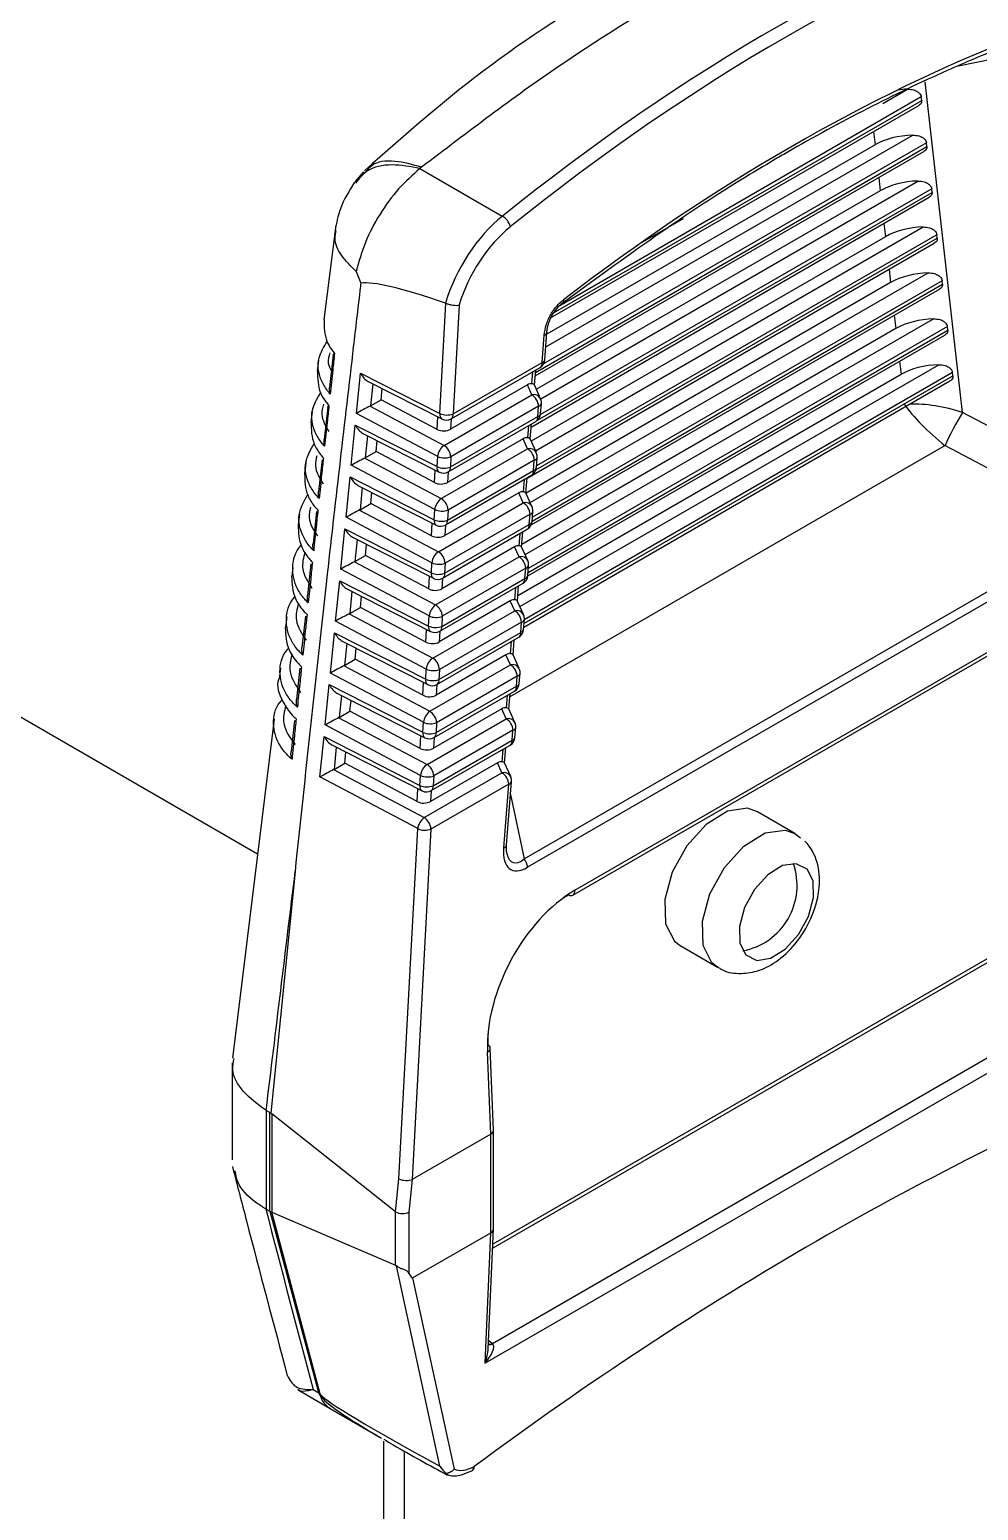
# Model space of a CAD drawing. Extents: x 12.3 to 108.7, y 1.1 to 80.4.
# Drawn here: x 21.089 to 22.071, y 64.764 to 66.296 of the extents above; entities that cross this region are included whole.
import ezdxf

# ---------------------------------------------------------------- set-up
doc = ezdxf.new("R2010")
doc.units = 0
doc.header["$MEASUREMENT"] = 0
doc.layers.add('OBJECT', color=7, linetype='CONTINUOUS')

msp = doc.modelspace()

# ---------------------------------------------------------------- linework, layer by layer
at = {"layer": 'OBJECT'}
for p, q in [((22.0506, 66.2585), (22.1265, 66.2738)), ((22.0549, 65.8997), (22.0161, 66.2419)), ((22.0121, 66.2262), (21.638, 66.0102)), ((21.9724, 66.2195), (21.9979, 66.2342)), ((22.0126, 66.2226), (22.0121, 66.2262)), ((21.6286, 65.9975), (22.0095, 66.2174)), ((21.6316, 66.0027), (22.0126, 66.2226)), ((22.0175, 66.1787), (21.6213, 65.9499)), ((21.6237, 65.9676), (22.0033, 66.1867)), ((21.9627, 66.1904), (21.9643, 66.1766)), ((22.0179, 66.1751), (22.0175, 66.1787)), ((21.6126, 65.9377), (22.0149, 66.1699)), ((21.6129, 65.9412), (22.0179, 66.1751)), ((21.9643, 66.1766), (21.6247, 65.9806)), ((21.4348, 66.1486), (21.426, 66.1383)), ((21.4951, 66.1535), (21.4934, 66.1521)), ((21.4934, 66.1521), (21.5786, 66.1029)), ((21.6183, 65.9138), (22.0087, 66.1392)), ((21.9681, 66.1429), (21.9696, 66.1291)), ((21.6084, 65.8846), (22.0203, 66.1224)), ((21.9696, 66.1291), (21.6138, 65.9237)), ((21.615, 65.8918), (22.0233, 66.1275)), ((22.0229, 66.1312), (21.6181, 65.8975)), ((22.0233, 66.1275), (22.0229, 66.1312)), ((21.4062, 66.0935), (21.3938, 65.9955)), ((21.6129, 65.8601), (22.014, 66.0917)), ((21.7193, 66.0734), (21.7662, 66.1005)), ((21.9735, 66.0954), (21.975, 66.0816)), ((21.6042, 65.8316), (22.0256, 66.0749)), ((21.975, 66.0816), (21.6084, 65.8699)), ((21.6133, 65.8402), (22.0287, 66.08)), ((22.0283, 66.0836), (21.6139, 65.8444)), ((22.0287, 66.08), (22.0283, 66.0836)), ((21.4274, 66.0457), (21.4322, 66.0336)), ((21.6075, 65.8064), (22.0194, 66.0442)), ((21.9788, 66.0478), (21.9804, 66.0341)), ((21.9804, 66.0341), (21.6031, 65.8162)), ((21.6085, 65.7834), (22.031, 66.0273)), ((21.6094, 65.7873), (22.0341, 66.0325)), ((22.0337, 66.0361), (21.6097, 65.7914)), ((22.0341, 66.0325), (22.0337, 66.0361)), ((21.514, 65.8986), (21.5201, 66.0128)), ((21.5201, 66.0128), (21.5199, 66.0129)), ((21.5338, 66.0109), (21.5277, 65.8982)), ((21.6021, 65.7526), (22.0248, 65.9966)), ((21.9842, 66.0003), (21.9858, 65.9865)), ((21.9858, 65.9865), (21.5988, 65.7631)), ((21.6049, 65.7307), (22.0364, 65.9798)), ((21.6052, 65.7343), (22.0395, 65.985)), ((22.0391, 65.9886), (21.6055, 65.7383)), ((21.6197, 65.9513), (21.6219, 65.9798)), ((21.6226, 65.9542), (21.6248, 65.9827)), ((22.0395, 65.985), (22.0391, 65.9886)), ((21.3885, 65.9537), (21.3871, 65.9425)), ((21.4036, 65.9595), (21.3999, 65.9257)), ((21.5277, 65.8982), (21.6197, 65.9513)), ((21.5967, 65.6989), (22.0302, 65.9491)), ((21.9896, 65.9528), (21.9912, 65.939)), ((21.4276, 65.8988), (21.4318, 65.9405)), ((21.4318, 65.9405), (21.514, 65.8986)), ((21.5257, 65.8932), (21.6176, 65.9463)), ((21.9912, 65.939), (21.5946, 65.7101)), ((21.601, 65.6812), (22.0449, 65.9375)), ((22.0444, 65.9411), (21.6013, 65.6853)), ((21.6093, 65.9294), (21.6103, 65.9421)), ((21.6118, 65.928), (21.6131, 65.9437)), ((22.0449, 65.9375), (22.0444, 65.9411)), ((21.4398, 65.9318), (21.5161, 65.893)), ((21.4445, 65.9294), (21.4422, 65.9066)), ((21.4532, 65.9129), (21.4544, 65.9244)), ((21.6045, 65.9283), (21.525, 65.8824)), ((21.6007, 65.6777), (22.0418, 65.9323)), ((21.6091, 65.918), (21.6045, 65.9283)), ((21.6182, 65.914), (21.6118, 65.9282)), ((21.3979, 65.9053), (21.3942, 65.8719)), ((21.4417, 65.9063), (21.5184, 65.8656)), ((21.4422, 65.9066), (21.4532, 65.9129)), ((21.5113, 65.8822), (21.4532, 65.9129)), ((21.5184, 65.8656), (21.6091, 65.918)), ((21.6161, 65.9063), (21.5254, 65.8539)), ((21.6153, 65.8955), (21.6161, 65.9063)), ((21.6182, 65.8984), (21.619, 65.9091)), ((21.3819, 65.9007), (21.3805, 65.8895)), ((21.5117, 65.8542), (21.4276, 65.8988)), ((21.5113, 65.8822), (21.512, 65.8951)), ((21.5227, 65.8383), (21.6132, 65.8905)), ((21.5248, 65.8433), (21.6153, 65.8955)), ((21.5256, 65.8932), (21.525, 65.8824)), ((21.6074, 65.8722), (21.6087, 65.8879)), ((22.2124, 65.8171), (22.0549, 65.8997)), ((21.4222, 65.8451), (21.4264, 65.8867)), ((21.4264, 65.8867), (21.5111, 65.8437)), ((21.4344, 65.8781), (21.5132, 65.838)), ((21.4391, 65.8757), (21.4368, 65.8528)), ((21.6001, 65.8724), (21.522, 65.8273)), ((21.6047, 65.8622), (21.6001, 65.8724)), ((21.6049, 65.8735), (21.6059, 65.8862)), ((21.6138, 65.8582), (21.6073, 65.8724)), ((21.4368, 65.8528), (21.4479, 65.8592)), ((21.4479, 65.8592), (21.449, 65.8707)), ((21.5083, 65.8272), (21.4479, 65.8592)), ((21.5154, 65.8106), (21.6047, 65.8622)), ((22.0367, 65.8654), (21.5863, 65.6054)), ((22.0367, 65.8654), (22.1966, 65.7814)), ((21.3753, 65.8476), (21.3739, 65.8364)), ((21.3921, 65.8512), (21.3885, 65.8181)), ((21.5087, 65.7992), (21.4222, 65.8451)), ((21.4363, 65.8526), (21.5154, 65.8106)), ((21.5111, 65.8437), (21.5117, 65.8542)), ((21.6117, 65.8504), (21.5224, 65.7988)), ((21.5254, 65.8539), (21.5248, 65.8433)), ((21.6109, 65.8397), (21.6117, 65.8504)), ((21.6138, 65.8425), (21.6146, 65.8533)), ((21.4169, 65.7913), (21.421, 65.833)), ((21.421, 65.833), (21.5081, 65.7887)), ((21.5083, 65.8272), (21.509, 65.8401)), ((21.5198, 65.7833), (21.6088, 65.8347)), ((21.5218, 65.7883), (21.6109, 65.8397)), ((21.5226, 65.8382), (21.522, 65.8273)), ((21.6004, 65.8177), (21.6014, 65.8304)), ((21.603, 65.8163), (21.6043, 65.832)), ((21.429, 65.8243), (21.5102, 65.783)), ((21.4337, 65.822), (21.4314, 65.7991)), ((21.4425, 65.8055), (21.4436, 65.8169)), ((21.5957, 65.8165), (21.5191, 65.7723)), ((21.6003, 65.8063), (21.5957, 65.8165)), ((21.6093, 65.8023), (21.6029, 65.8165)), ((21.3863, 65.7972), (21.3827, 65.7642)), ((21.4309, 65.7988), (21.5125, 65.7556)), ((21.4314, 65.7991), (21.4425, 65.8055)), ((21.5054, 65.7721), (21.4425, 65.8055)), ((21.5081, 65.7887), (21.5087, 65.7992)), ((21.5125, 65.7556), (21.6003, 65.8063)), ((21.5224, 65.7988), (21.5218, 65.7883)), ((21.6094, 65.7867), (21.6102, 65.7974)), ((21.3687, 65.7945), (21.3673, 65.7833)), ((21.5058, 65.7442), (21.4169, 65.7913)), ((21.5054, 65.7721), (21.5061, 65.7852)), ((21.5189, 65.7333), (21.6064, 65.7839)), ((21.5197, 65.7832), (21.5191, 65.7723)), ((21.6073, 65.7945), (21.5195, 65.7438)), ((21.6013, 65.4378), (22.1966, 65.7814)), ((21.6064, 65.7839), (21.6073, 65.7945)), ((21.4115, 65.7376), (21.4156, 65.7793)), ((21.4156, 65.7793), (21.5052, 65.7337)), ((21.4237, 65.7706), (21.5073, 65.7281)), ((21.4283, 65.7682), (21.426, 65.7454)), ((21.5168, 65.7283), (21.6044, 65.7788)), ((21.596, 65.7618), (21.597, 65.7746)), ((21.5986, 65.7604), (21.5998, 65.7762)), ((22.2002, 65.7728), (21.6048, 65.4291)), ((21.426, 65.7454), (21.4371, 65.7517)), ((21.4371, 65.7517), (21.4382, 65.7632)), ((21.5024, 65.7171), (21.4371, 65.7517)), ((21.5095, 65.7006), (21.5959, 65.7504)), ((21.5913, 65.7606), (21.5161, 65.7173)), ((21.5959, 65.7504), (21.5913, 65.7606)), ((21.6049, 65.7464), (21.5985, 65.7606)), ((21.3619, 65.7393), (21.3608, 65.7303)), ((21.3805, 65.7431), (21.377, 65.7104)), ((21.5028, 65.6892), (21.4115, 65.7376)), ((21.4255, 65.7451), (21.5095, 65.7006)), ((21.5052, 65.7337), (21.5058, 65.7442)), ((21.6029, 65.7386), (21.5165, 65.6888)), ((21.5195, 65.7438), (21.5189, 65.7333)), ((21.602, 65.728), (21.6029, 65.7386)), ((21.6049, 65.7309), (21.6058, 65.7415)), ((21.4061, 65.6839), (21.4103, 65.7255)), ((21.4103, 65.7255), (21.5023, 65.6787)), ((21.5024, 65.7171), (21.5031, 65.7302)), ((21.5139, 65.6733), (21.6, 65.723)), ((21.516, 65.6784), (21.602, 65.728)), ((21.5167, 65.7282), (21.5161, 65.7173)), ((21.5942, 65.7046), (21.5954, 65.7204)), ((21.4183, 65.7169), (21.5044, 65.6731)), ((21.4229, 65.7145), (21.4207, 65.6916)), ((21.4317, 65.698), (21.4329, 65.7095)), ((21.5868, 65.7048), (21.5132, 65.6623)), ((21.5915, 65.6946), (21.5868, 65.7048)), ((21.5916, 65.7059), (21.5926, 65.7188)), ((21.6005, 65.6905), (21.5941, 65.7047)), ((21.3556, 65.6883), (21.3543, 65.6772)), ((21.3748, 65.6891), (21.3713, 65.6566)), ((21.4201, 65.6914), (21.5066, 65.6455)), ((21.4207, 65.6916), (21.4317, 65.698)), ((21.4995, 65.6621), (21.4317, 65.698)), ((21.5023, 65.6787), (21.5028, 65.6892)), ((21.5066, 65.6455), (21.5915, 65.6946)), ((21.5165, 65.6888), (21.516, 65.6784)), ((21.6517, 65.4003), (22.1537, 65.6901)), ((21.6537, 65.4053), (22.1558, 65.6951)), ((21.3254, 65.4427), (20.9263, 65.6731)), ((21.4999, 65.6341), (21.4061, 65.6839)), ((21.4995, 65.6621), (21.5002, 65.6752)), ((21.5138, 65.6733), (21.5132, 65.6623)), ((21.5985, 65.6828), (21.5136, 65.6338)), ((21.5976, 65.6722), (21.5985, 65.6828)), ((21.6005, 65.6751), (21.6014, 65.6856)), ((21.4007, 65.6301), (21.4049, 65.6718)), ((21.4049, 65.6718), (21.4993, 65.6238)), ((21.4129, 65.6631), (21.5014, 65.6181)), ((21.4176, 65.6608), (21.4153, 65.6379)), ((21.511, 65.6184), (21.5956, 65.6672)), ((21.513, 65.6234), (21.5976, 65.6722)), ((21.5872, 65.6501), (21.5882, 65.663)), ((21.5898, 65.6487), (21.591, 65.6646)), ((21.4153, 65.6379), (21.4263, 65.6443)), ((21.4263, 65.6443), (21.4275, 65.6557)), ((21.4965, 65.6071), (21.4263, 65.6443)), ((21.5824, 65.6489), (21.5103, 65.6072)), ((21.587, 65.6387), (21.5824, 65.6489)), ((21.5961, 65.6347), (21.5897, 65.6489)), ((21.3491, 65.6352), (21.3477, 65.6241)), ((21.3691, 65.635), (21.3656, 65.6028)), ((21.4969, 65.5791), (21.4007, 65.6301)), ((21.4148, 65.6376), (21.5036, 65.5905)), ((21.4993, 65.6238), (21.4999, 65.6341)), ((21.5036, 65.5905), (21.587, 65.6387)), ((21.5136, 65.6338), (21.513, 65.6234)), ((21.5961, 65.6193), (21.5969, 65.6298)), ((21.3953, 65.5764), (21.3995, 65.6181)), ((21.3995, 65.6181), (21.4964, 65.5688)), ((21.4965, 65.6071), (21.4972, 65.6202)), ((21.5101, 65.5684), (21.5932, 65.6164)), ((21.5108, 65.6183), (21.5103, 65.6072)), ((21.594, 65.6269), (21.5106, 65.5787)), ((21.5932, 65.6164), (21.594, 65.6269)), ((21.4075, 65.6094), (21.4985, 65.5631)), ((21.4122, 65.607), (21.4099, 65.5842)), ((21.4209, 65.5905), (21.4221, 65.602)), ((21.508, 65.5634), (21.5911, 65.6114)), ((21.5828, 65.5942), (21.5838, 65.6071)), ((21.5853, 65.5928), (21.5866, 65.6088)), ((21.3426, 65.5822), (21.2994, 65.2315)), ((21.3634, 65.5811), (21.36, 65.5489)), ((21.4094, 65.5839), (21.5007, 65.5355)), ((21.4099, 65.5842), (21.4209, 65.5905)), ((21.4936, 65.552), (21.4209, 65.5905)), ((21.5007, 65.5355), (21.5826, 65.5828)), ((21.578, 65.593), (21.5073, 65.5522)), ((21.5826, 65.5828), (21.578, 65.593)), ((21.5917, 65.5788), (21.5853, 65.593)), ((21.494, 65.5241), (21.3953, 65.5764)), ((21.4964, 65.5688), (21.4969, 65.5791)), ((21.5896, 65.571), (21.5077, 65.5237)), ((21.5106, 65.5787), (21.5101, 65.5684)), ((21.5888, 65.5606), (21.5896, 65.571)), ((21.5917, 65.5634), (21.5925, 65.5739)), ((21.3899, 65.5227), (21.3941, 65.5643)), ((21.3941, 65.5643), (21.4934, 65.5138)), ((21.4021, 65.5557), (21.4955, 65.5082)), ((21.4068, 65.5533), (21.4045, 65.5304)), ((21.4936, 65.552), (21.4943, 65.5653)), ((21.5051, 65.5084), (21.5867, 65.5556)), ((21.5071, 65.5134), (21.5888, 65.5606)), ((21.5079, 65.5633), (21.5073, 65.5522)), ((21.5784, 65.5383), (21.5794, 65.5513)), ((21.5809, 65.5369), (21.5822, 65.5529)), ((21.4045, 65.5304), (21.4156, 65.5368)), ((21.4156, 65.5368), (21.4167, 65.5483)), ((21.4906, 65.497), (21.4156, 65.5368)), ((21.5736, 65.5372), (21.5044, 65.4972)), ((21.5782, 65.5269), (21.5736, 65.5372)), ((21.5873, 65.5229), (21.5808, 65.5371)), ((21.491, 65.4691), (21.3899, 65.5227)), ((21.404, 65.5302), (21.4977, 65.4805)), ((21.4934, 65.5138), (21.494, 65.5241)), ((21.4977, 65.4805), (21.5782, 65.5269)), ((21.5077, 65.5237), (21.5071, 65.5134)), ((21.4906, 65.497), (21.4913, 65.5103)), ((21.505, 65.5084), (21.5044, 65.4972)), ((21.5852, 65.5152), (21.5047, 65.4687)), ((21.58, 65.4492), (21.5852, 65.5152)), ((21.5829, 65.4521), (21.5881, 65.518)), ((21.587, 65.5043), (21.6013, 65.4378)), ((21.8814, 65.4642), (21.8425, 65.4866)), ((21.4716, 65.1067), (21.491, 65.4691)), ((21.5047, 65.4687), (21.4853, 65.1061)), ((21.8814, 65.4642), (21.8873, 65.4596)), ((21.3641, 65.4248), (21.339, 65.1748)), ((22.141, 65.3653), (21.5687, 65.035)), ((22.1353, 65.3662), (21.5689, 65.0392)), ((21.7625, 65.3481), (21.8014, 65.3256)), ((22.2533, 65.3158), (21.5607, 64.916)), ((21.5683, 64.9364), (22.2328, 65.32)), ((21.5666, 65.153), (21.5632, 65.238)), ((21.5696, 65.1571), (21.5661, 65.242)), ((21.2991, 65.2267), (21.2991, 65.1263)), ((21.3379, 65.1753), (21.3342, 65.1774)), ((21.3342, 65.1774), (21.3342, 65.0754)), ((21.3379, 65.0733), (21.3379, 65.1753)), ((21.468, 65.0726), (21.3401, 65.1738)), ((21.3401, 65.1738), (21.3401, 65.0721)), ((21.5666, 65.153), (21.4853, 65.1061)), ((21.5666, 65.153), (21.5666, 65.153)), ((21.5666, 65.0509), (21.5666, 65.153)), ((21.5696, 65.0551), (21.5696, 65.157)), ((21.4682, 65.0724), (21.4716, 65.1067)), ((21.4853, 65.1061), (21.4819, 65.0721)), ((21.3342, 65.0754), (21.3379, 65.0733)), ((21.3384, 65.0729), (21.3396, 65.0724)), ((21.3888, 64.8852), (21.3384, 65.0729)), ((21.3396, 65.0724), (21.3899, 64.8845)), ((21.3401, 65.0721), (21.468, 65.0173)), ((21.468, 65.0173), (21.468, 65.0726)), ((21.4819, 65.0721), (21.4819, 65.0088)), ((21.4857, 65.0042), (21.5666, 65.0509)), ((21.5607, 64.916), (21.5666, 65.0509)), ((21.5641, 64.9309), (21.5696, 65.055)), ((21.5666, 65.0509), (21.5666, 65.0509)), ((21.5141, 64.8093), (21.4691, 65.0166)), ((21.4857, 65.0042), (21.5286, 64.8064)), ((21.5645, 64.9395), (21.5683, 64.9364)), ((21.3672, 64.8883), (21.4003, 64.8692)), ((21.3828, 64.8886), (21.3888, 64.8852)), ((21.4003, 64.8692), (21.4537, 64.8384)), ((21.4557, 64.8353), (21.4557, 64.245)), ((21.4769, 64.8253), (21.4769, 64.2328)), ((21.5204, 64.8018), (21.5217, 64.8006))]:
    msp.add_line(p, q, dxfattribs=at)
at = {"layer": 'OBJECT', "flags": 128}
for points in [[(21.6418, 66.0164), (21.642, 66.0154), (21.642, 66.0145), (21.6418, 66.0136), (21.6416, 66.0129), (21.6412, 66.0124), (21.6406, 66.012), (21.64, 66.0117), (21.6393, 66.0116)], [(21.8425, 65.4866), (21.8323, 65.4901), (21.8116, 65.4871), (21.7896, 65.4735), (21.7695, 65.4513), (21.7544, 65.424), (21.7467, 65.3957), (21.7474, 65.3706), (21.7566, 65.3527), (21.7625, 65.3481)], [(21.8012, 65.3258), (21.7955, 65.3302), (21.7863, 65.3482), (21.7856, 65.3732), (21.7933, 65.4015), (21.8084, 65.4289), (21.8285, 65.451), (21.8505, 65.4646), (21.8712, 65.4676), (21.8814, 65.4642)], [(21.8307, 65.3384), (21.8418, 65.3328), (21.8561, 65.3349), (21.8712, 65.3442), (21.885, 65.3595), (21.8954, 65.3783), (21.9007, 65.3978), (21.9002, 65.415), (21.8939, 65.4273), (21.8828, 65.4328), (21.8686, 65.4308), (21.8534, 65.4214), (21.8396, 65.4062), (21.8293, 65.3874), (21.8239, 65.3679), (21.8245, 65.3507), (21.8307, 65.3384)]]:
    msp.add_lwpolyline(points, dxfattribs=at)
at = {"layer": 'OBJECT'}
for centre, radius, start, end in [((21.569, 66.087), 0.0186, 15.6239, 59.0174), ((21.6211, 65.9836), 0.00391, 283.0482, 345.9611), ((21.6225, 65.9828), 0.00233, 356.2863, 32.3134), ((21.6126, 65.955), 0.01, 299.9973, 355.4803), ((21.6148, 65.9504), 0.00502, 304.9375, 10.366), ((21.6188, 65.9551), 0.00391, 283.0502, 345.9544), ((21.611, 65.91), 0.00822, 29.0495, 103.1308), ((21.6007, 65.905), 0.0155, 4.5076, 56.9495), ((21.6152, 65.9101), 0.00391, 283.0492, 345.9601), ((21.6091, 65.9099), 0.01, 0, 24.3071), ((21.6091, 65.9099), 0.01, 355.4803, 0), ((21.5191, 65.8973), 0.00527, 165.5711, 235.3082), ((21.5214, 65.9156), 0.0185, 246.6296, 290.1946), ((21.5207, 65.9019), 0.01, 243.0373, 299.9973), ((21.5228, 65.8973), 0.00502, 304.9375, 10.366), ((21.6082, 65.8992), 0.01, 299.9973, 355.4803), ((21.6102, 65.8947), 0.00517, 305.9953, 9.3082), ((21.6144, 65.8993), 0.00391, 283.0564, 345.953), ((22.2724, 65.7622), 0.2573, 147.6908, 156.3543), ((21.528, 65.8523), 0.0165, 125.8544, 173.2355), ((21.5099, 65.8526), 0.0155, 4.5076, 56.9495), ((21.6066, 65.8542), 0.00822, 29.0481, 103.1297), ((21.5963, 65.8492), 0.0155, 4.5065, 56.9496), ((21.6046, 65.854), 0.01, 0, 24.3071), ((21.5164, 65.8424), 0.00546, 166.9486, 233.9305), ((21.5184, 65.8606), 0.0185, 246.6295, 290.1948), ((21.519, 65.8712), 0.0185, 246.6294, 290.1948), ((21.5199, 65.8424), 0.00502, 304.9375, 10.366), ((21.6038, 65.8433), 0.01, 299.9973, 355.4803), ((21.61, 65.8435), 0.00391, 283.0592, 345.9501), ((21.6108, 65.8542), 0.00391, 283.059, 345.9509), ((21.6046, 65.854), 0.01, 355.4803, 0), ((21.5177, 65.8469), 0.01, 243.0373, 299.9973), ((21.6058, 65.8388), 0.00517, 305.9924, 9.3091), ((21.525, 65.7973), 0.0165, 125.8549, 173.235), ((21.516, 65.8162), 0.0185, 246.626, 290.1962), ((21.507, 65.7976), 0.0155, 4.5065, 56.9496), ((21.6022, 65.7983), 0.00822, 29.0495, 103.1308), ((21.5918, 65.7933), 0.0155, 4.5075, 56.9496), ((21.6064, 65.7983), 0.00391, 283.0487, 345.9606), ((21.6002, 65.7982), 0.01, 0, 24.3071), ((21.6002, 65.7982), 0.01, 355.4803, 0), ((21.5135, 65.7874), 0.00546, 166.9418, 233.9375), ((21.5155, 65.8056), 0.0185, 246.6261, 290.1962), ((21.5148, 65.7919), 0.01, 243.0373, 299.9973), ((21.5169, 65.7874), 0.00502, 304.9331, 10.3684), ((21.5994, 65.7875), 0.01, 299.9973, 355.4803), ((21.6014, 65.783), 0.00517, 305.9952, 9.308), ((21.6056, 65.7877), 0.00391, 283.0504, 345.9546), ((21.5221, 65.7423), 0.0165, 125.8546, 173.2352), ((21.504, 65.7426), 0.0155, 4.5075, 56.9496), ((21.5977, 65.7424), 0.00822, 29.0495, 103.1283), ((21.5874, 65.7374), 0.0155, 4.5064, 56.9496), ((21.5131, 65.7611), 0.0185, 246.6295, 290.1948), ((21.602, 65.7425), 0.00391, 283.0595, 345.9501), ((21.5958, 65.7423), 0.01, 0, 24.3071), ((21.5958, 65.7423), 0.01, 355.4803, 0), ((21.5105, 65.7325), 0.00546, 166.9429, 233.9364), ((21.5125, 65.7507), 0.0185, 246.6294, 290.1948), ((21.5118, 65.737), 0.01, 243.0373, 299.9973), ((21.514, 65.7324), 0.00502, 304.9345, 10.3686), ((21.595, 65.7317), 0.01, 299.9973, 355.4803), ((21.5969, 65.7272), 0.00517, 305.9952, 9.308), ((21.6012, 65.7318), 0.00391, 283.0489, 345.9608), ((21.5192, 65.6872), 0.0165, 125.8549, 173.2349), ((21.5101, 65.7061), 0.0185, 246.6263, 290.1961), ((21.5011, 65.6876), 0.0155, 4.5064, 56.9496), ((21.5933, 65.6865), 0.00822, 29.0496, 103.1307), ((21.583, 65.6816), 0.0155, 4.5076, 56.9494), ((21.5914, 65.6864), 0.01, 0, 24.3071), ((21.5076, 65.6775), 0.00546, 166.9438, 233.936), ((21.5096, 65.6957), 0.0185, 246.6297, 290.1947), ((21.5089, 65.682), 0.01, 243.0373, 299.9973), ((21.511, 65.6774), 0.00502, 304.9371, 10.366), ((21.5906, 65.6759), 0.01, 299.9973, 355.4803), ((21.5967, 65.676), 0.00391, 283.0597, 345.9501), ((21.5976, 65.6866), 0.00391, 283.0489, 345.9608), ((21.5914, 65.6864), 0.01, 355.4803, 0), ((21.5925, 65.6714), 0.00517, 306.0119, 9.2913), ((21.5162, 65.6322), 0.0165, 125.8543, 173.2356), ((21.4981, 65.6326), 0.0155, 4.5076, 56.9494), ((21.5072, 65.6511), 0.0185, 246.6297, 290.1947), ((21.5889, 65.6307), 0.00822, 29.0495, 103.1283), ((21.5786, 65.6257), 0.0155, 4.5063, 56.9497), ((21.5932, 65.6307), 0.00391, 283.059, 345.9505), ((21.587, 65.6305), 0.01, 0, 24.3071), ((21.587, 65.6305), 0.01, 355.4803, 0), ((21.5046, 65.6225), 0.00546, 166.9494, 233.9305), ((21.5066, 65.6407), 0.0185, 246.6297, 290.1947), ((21.506, 65.627), 0.01, 243.0373, 299.9973), ((21.5081, 65.6225), 0.00502, 304.9548, 10.3483), ((21.5881, 65.6156), 0.00517, 305.9935, 9.3078), ((21.5862, 65.62), 0.01, 299.9973, 355.4803), ((21.5923, 65.6202), 0.00391, 283.0595, 345.9499), ((21.5133, 65.5772), 0.0165, 125.8551, 173.2348), ((21.4952, 65.5775), 0.0155, 4.5063, 56.9497), ((21.5845, 65.5748), 0.00822, 29.0495, 103.1308), ((21.5742, 65.5698), 0.0155, 4.5076, 56.9495), ((21.5017, 65.5675), 0.00546, 166.9426, 233.9372), ((21.5037, 65.5857), 0.0185, 246.6263, 290.1961), ((21.5042, 65.5961), 0.0185, 246.6262, 290.1962), ((21.5051, 65.5675), 0.00502, 304.9342, 10.367), ((21.5887, 65.5748), 0.00391, 283.0507, 345.9539), ((21.5826, 65.5747), 0.01, 0, 24.3071), ((21.5826, 65.5747), 0.01, 355.4803, 0), ((21.503, 65.572), 0.01, 243.0373, 299.9973), ((21.5817, 65.5642), 0.01, 299.9973, 355.4803), ((21.5837, 65.5597), 0.00517, 305.9964, 9.3071), ((21.5879, 65.5644), 0.00391, 283.0507, 345.9539), ((21.5103, 65.5222), 0.0165, 125.8544, 173.2355), ((21.4922, 65.5225), 0.0155, 4.5076, 56.9495), ((21.5013, 65.5411), 0.0185, 246.6297, 290.1947), ((21.5801, 65.5189), 0.00822, 29.0496, 103.1281), ((21.5698, 65.5139), 0.0155, 4.5065, 56.9496), ((21.5781, 65.5188), 0.01, 0, 24.3071), ((21.4987, 65.5126), 0.00546, 166.9432, 233.9367), ((21.5007, 65.5308), 0.0185, 246.6297, 290.1947), ((21.5001, 65.5171), 0.01, 243.0373, 299.9973), ((21.5022, 65.5125), 0.00502, 304.9361, 10.3674), ((21.5843, 65.519), 0.00391, 283.0592, 345.9507), ((21.5781, 65.5188), 0.01, 355.4803, 0), ((21.5074, 65.4671), 0.0165, 125.855, 173.235), ((21.4893, 65.4675), 0.0155, 4.5065, 56.9496), ((21.4984, 65.486), 0.0185, 246.6263, 290.196), ((21.5791, 65.453), 0.00391, 283.0589, 345.9508), ((21.5893, 65.4278), 0.0156, 4.6783, 39.552), ((21.8147, 65.4103), 0.0689, 280.7393, 19.2661), ((21.6496, 65.4045), 0.00463, 239.4895, 296.0559), ((21.6487, 65.4044), 0.00507, 305.2973, 10.0061), ((21.5619, 65.2415), 0.00424, 6.7368, 63.6528), ((21.5615, 65.2423), 0.00467, 291.7344, 356.5031), ((21.5651, 64.9424), 0.00673, 262.762, 298.1459), ((21.5656, 64.9415), 0.00619, 258.0666, 299.7388), ((21.4006, 64.9057), 0.0237, 240.0066, 243.1549), ((21.3809, 64.901), 0.0203, 296.4032, 299.0341), ((21.4128, 64.8895), 0.0238, 196.4996, 238.3701), ((21.5445, 64.8089), 0.00492, 299.9583, 1.1402), ((21.5424, 64.8135), 0.01, 297.3869, 306.4639), ((21.5458, 64.8082), 0.00372, 312.6167, 12.1943)]:
    msp.add_arc(centre, radius, start, end, dxfattribs=at)
for centre, major_axis, ratio, start_param, end_param in [((21.9485, 64.4145), (1.0308, 2.0018), 0.606843, 0.574391, 0.937899), ((21.9555, 64.4109), (1.0257, 1.9932), 0.60697, 0.574247, 0.937755), ((21.958, 64.3554), (0.9928, 1.9312), 0.606953, 0.600984, 0.910013), ((22.0013, 66.1992), (0.0603, -0.0001), 0.581691, 1.628662, 1.801841), ((22.0067, 66.1517), (0.0603, -0.0001), 0.581691, 1.628662, 2.353592), ((22.0121, 66.1042), (0.0603, -0.0001), 0.581691, 1.628662, 2.353592), ((21.598, 66.0131), (0.0554, 0.1065), 0.604579, 0.940429, 1.87705), ((21.6051, 66.0094), (0.0504, 0.0979), 0.60697, 0.937755, 1.859289), ((22.0175, 66.0567), (0.0603, -0.0001), 0.581691, 1.628662, 2.353592), ((22.0229, 66.0092), (0.0603, -0.0001), 0.581691, 1.628662, 2.353592), ((23.1278, 65.1299), (1.7027, -0.8999), 0.049905, 2.831643, 3.072756), ((22.0283, 65.9616), (0.0603, -0.0001), 0.581691, 1.628662, 2.353592), ((22.0336, 65.9141), (0.0603, -0.0001), 0.581691, 1.628662, 2.353592), ((21.4384, 65.9437), (-0.0067, 0.0123), 0.526975, 1.548133, 2.485269), ((21.6046, 65.9197), (0.00628, 0.00905), 0.580609, 0.271048, 0.888781), ((21.6017, 65.9263), (0.0101, 0.0018), 0.278097, 6.211834, 6.960412), ((21.4343, 65.9021), (0.0106, 0.0057), 0.026892, 0.783381, 2.231718), ((21.4351, 65.9107), (0.01, 0), 0.582929, 5.424008, 5.494108), ((22.0371, 65.8836), (0.0478, -0.0415), 0.225659, 3.849173, 4.89637), ((22.0371, 65.8836), (0.0617, -0.0151), 0.320651, 1.357691, 2.282996), ((21.433, 65.89), (-0.0067, 0.0123), 0.526975, 1.548133, 2.485269), ((21.518, 65.8865), (0.01, 0), 0.586595, 3.981097, 5.493179), ((21.6002, 65.8639), (0.00628, 0.00905), 0.580609, 0.271048, 0.888781), ((21.5973, 65.8704), (0.0101, 0.0018), 0.278097, 6.211834, 6.960412), ((21.4289, 65.8483), (0.0106, 0.0057), 0.026892, 0.783381, 2.231718), ((21.4297, 65.857), (0.01, 0), 0.582929, 5.424008, 5.494108), ((21.4277, 65.8363), (-0.0067, 0.0123), 0.526975, 1.548133, 2.485269), ((21.515, 65.8315), (0.01, 0), 0.586595, 3.981097, 5.493179), ((21.5958, 65.808), (0.00628, 0.00905), 0.580609, 0.271048, 0.888781), ((21.5928, 65.8145), (0.0101, 0.0018), 0.278097, 6.211834, 6.960412), ((21.4235, 65.7946), (0.0106, 0.0057), 0.026892, 0.783381, 2.231718), ((21.4244, 65.8033), (0.01, 0), 0.582929, 5.424008, 5.494108), ((21.4223, 65.7825), (-0.0067, 0.0123), 0.526975, 1.548133, 2.485269), ((21.5121, 65.7765), (0.01, 0), 0.586595, 3.981097, 5.493179), ((21.5914, 65.7521), (0.00628, 0.00905), 0.580609, 0.271048, 0.888781), ((21.5884, 65.7587), (0.0101, 0.0018), 0.278097, 6.211834, 6.960412), ((21.4181, 65.7409), (0.0106, 0.0057), 0.026892, 0.783381, 2.231718), ((21.419, 65.7495), (0.01, 0), 0.582929, 5.424008, 5.494108), ((21.4169, 65.7288), (-0.0067, 0.0123), 0.526975, 1.548133, 2.485269), ((21.5091, 65.7215), (0.01, 0), 0.586595, 3.981097, 5.493179), ((21.587, 65.6962), (0.00628, 0.00905), 0.580609, 0.271048, 0.888781), ((21.584, 65.7028), (0.0101, 0.0018), 0.278097, 6.211834, 6.960412), ((21.4127, 65.6871), (0.0106, 0.0057), 0.026892, 0.783381, 2.231718), ((21.4136, 65.6958), (0.01, 0), 0.582929, 5.424008, 5.494108), ((21.4115, 65.6751), (-0.0067, 0.0123), 0.526975, 1.548133, 2.485269), ((21.5062, 65.6664), (0.01, 0), 0.586595, 3.981097, 5.493179), ((21.5825, 65.6404), (0.00628, 0.00905), 0.580609, 0.271048, 0.888781), ((21.5796, 65.6469), (0.0101, 0.0018), 0.278097, 6.211834, 6.960412), ((21.4073, 65.6334), (0.0106, 0.0057), 0.026892, 0.783381, 2.231718), ((21.4082, 65.6421), (0.01, 0), 0.582929, 5.424008, 5.494108), ((21.4061, 65.6213), (-0.0067, 0.0123), 0.526975, 1.548133, 2.485269), ((21.5032, 65.6114), (0.01, 0), 0.586595, 3.981097, 5.493179), ((21.402, 65.5797), (0.0106, 0.0057), 0.026892, 0.783381, 2.231718), ((21.4028, 65.5883), (0.01, 0), 0.582929, 5.424008, 5.494108), ((21.5781, 65.5845), (0.00628, 0.00905), 0.580609, 0.271048, 0.888781), ((21.5752, 65.591), (0.0101, 0.0018), 0.278097, 6.211834, 6.960412), ((21.4008, 65.5676), (-0.0067, 0.0123), 0.526975, 1.548133, 2.485269), ((21.5003, 65.5564), (0.01, 0), 0.586595, 3.981097, 5.493179), ((21.5737, 65.5286), (0.00628, 0.00905), 0.580609, 0.271048, 0.888781), ((21.5708, 65.5352), (0.0101, 0.0018), 0.278097, 6.211834, 6.960412), ((21.3966, 65.5259), (0.0106, 0.0057), 0.026892, 0.783381, 2.231718), ((21.3974, 65.5346), (0.01, 0), 0.582929, 5.424008, 5.494108), ((21.4973, 65.5014), (0.01, 0), 0.586595, 3.981097, 5.493179), ((21.6134, 65.475), (0.0259, 0.0483), 0.443439, 2.35159, 3.763116), ((21.6064, 65.4787), (0.017, 0.0446), 0.376367, 2.614846, 3.717601), ((22.4485, 60.8502), (1.5893, 16.547), 0.094708, 1.299793, 1.315305), ((21.6591, 65.2924), (0.0623, 0.1198), 0.60894, 0.762301, 2.325501), ((21.652, 65.2961), (0.0574, 0.1112), 0.603746, 0.760686, 0.85253), ((21.652, 65.2961), (0.0574, 0.1112), 0.603746, 2.176418, 2.323886), ((21.7738, 62.3589), (1.8185, 2.8489), 0.545295, 0.66147, 0.957802), ((21.4191, 66.0244), (0.0807, 0.8484), 0.104683, 3.090442, 3.093782), ((21.4227, 66.0223), (0.0807, 0.8484), 0.104683, 3.093782, 3.106873), ((21.4227, 66.0229), (0.0762, 0.8519), 0.108827, 3.05725, 3.070339), ((21.5596, 65.1569), (0.01, 0.0002), 0.560564, 5.486424, 6.294549), ((21.4783, 65.1099), (0.00997, -0.00077), 0.488179, 4.02209, 5.534172), ((21.4947, 65.2743), (0.0096, 0.1683), 0.040833, 3.162002, 3.168357), ((21.4191, 64.7587), (-0.1011, 0.3198), 0.201902, 6.065962, 6.070166), ((22.8652, 63.9777), (-1.7697, 5.6286), 0.198355, 1.312586, 1.346277), ((21.4227, 64.7566), (-0.1011, 0.3198), 0.201902, 6.059451, 6.065962), ((21.4227, 64.7563), (-0.0972, 0.3173), 0.221629, 6.097745, 6.104262), ((21.4749, 65.1433), (0.0063, 0.071), 0.108827, 3.070339, 3.096519), ((21.4749, 65.0762), (0.01, -0.0005), 0.541019, 4.006376, 5.524812), ((21.5596, 65.0553), (0.01, -0.00022), 0.594123, 5.510905, 6.296303), ((21.4749, 64.991), (-0.0081, 0.0264), 0.221629, 5.957144, 6.097745), ((21.4512, 65.135), (-0.0344, 0.1308), 0.060229, 2.857382, 3.158052), ((21.5536, 64.9205), (0.0149, 0.0157), 0.380974, 4.786299, 6.269957), ((21.5536, 64.9205), (0.0071, 0.0202), 0.382697, 4.622616, 5.381907), ((21.5678, 64.9287), (-0.00387, 0.00929), 0.470171, 5.417645, 5.471725), ((21.8324, 64.689), (0.4436, -0.1981), 0.067913, 3.196653, 3.249317), ((21.8131, 64.6702), (0.4232, -0.2148), 0.03328, 3.171458, 3.224122), ((21.8324, 64.689), (0.4436, -0.1981), 0.067913, 3.249317, 3.719167), ((21.8131, 64.6702), (0.4232, -0.2148), 0.03328, 3.224122, 3.944787), ((21.5533, 64.8497), (0.0269, 0.0422), 0.545295, 3.235382, 3.897213)]:
    msp.add_ellipse(centre, major_axis=major_axis, ratio=ratio, start_param=start_param, end_param=end_param, dxfattribs=at)
for points, knots in [([(21.7132, 66.3551), (21.6634, 66.3244), (21.5646, 66.2634), (21.4787, 66.1875), (21.436, 66.1498)], [0, 0, 0, 0, 0.502982, 1, 1, 1, 1]), ([(21.7809, 66.3484), (21.733, 66.3195), (21.6371, 66.2616), (21.5424, 66.1895), (21.4951, 66.1535)], [0, 0, 0, 0, 0.5, 1, 1, 1, 1]), ([(22.1095, 66.283), (22.1048, 66.2812), (22.0813, 66.2719), (22.0027, 66.2386), (21.9238, 66.1983), (21.8451, 66.1524), (21.7666, 66.1047), (21.6936, 66.0513), (21.6393, 66.0116)], [0, 0, 0, 0, 0.029967, 0.149857, 0.5, 0.529967, 0.649857, 1, 1, 1, 1]), ([(21.9979, 66.2342), (22.0001, 66.2341), (22.0038, 66.234), (22.0082, 66.2319), (22.0107, 66.2297), (22.0119, 66.2277), (22.0121, 66.2266), (22.0121, 66.2262)], [0, 0, 0, 0, 0.345938, 0.577479, 0.767323, 0.928012, 1, 1, 1, 1]), ([(22.0126, 66.2226), (22.0125, 66.2219), (22.0125, 66.2205), (22.0114, 66.2187), (22.0101, 66.2178), (22.0095, 66.2174)], [0, 0, 0, 0, 0.3382645, 0.6765066, 1, 1, 1, 1]), ([(22.0033, 66.1867), (22.0055, 66.1866), (22.0092, 66.1864), (22.0135, 66.1844), (22.0161, 66.1822), (22.0173, 66.1802), (22.0175, 66.179), (22.0175, 66.1787)], [0, 0, 0, 0, 0.3459376, 0.5774795, 0.7673236, 0.9280117, 1, 1, 1, 1]), ([(22.0179, 66.1751), (22.0179, 66.1744), (22.0179, 66.173), (22.0168, 66.1712), (22.0155, 66.1703), (22.0149, 66.1699)], [0, 0, 0, 0, 0.3382644, 0.6765059, 1, 1, 1, 1]), ([(21.4934, 66.1521), (21.4835, 66.154), (21.463, 66.1578), (21.4387, 66.1522), (21.4304, 66.1417), (21.4267, 66.1371)], [0, 0, 0, 0, 0.344258, 0.712566, 1, 1, 1, 1]), ([(21.4934, 66.1521), (21.4858, 66.1455), (21.4708, 66.1321), (21.4514, 66.1053), (21.4358, 66.0758), (21.4302, 66.0557), (21.4274, 66.0457)], [0, 0, 0, 0, 0.249999, 0.5, 0.749997, 1, 1, 1, 1]), ([(21.4951, 66.1535), (21.4857, 66.1561), (21.4661, 66.1616), (21.4455, 66.1588), (21.4392, 66.151), (21.4373, 66.1486)], [0, 0, 0, 0, 0.396583, 0.822206, 1, 1, 1, 1]), ([(21.4258, 66.138), (21.4202, 66.129), (21.4103, 66.1134), (21.407, 66.0958), (21.4055, 66.0883)], [0, 0, 0, 0, 0.5702927, 1, 1, 1, 1]), ([(22.0087, 66.1392), (22.0109, 66.1391), (22.0146, 66.1389), (22.0189, 66.1369), (22.0215, 66.1346), (22.0227, 66.1326), (22.0229, 66.1315), (22.0229, 66.1312)], [0, 0, 0, 0, 0.3459376, 0.5774795, 0.7673236, 0.9280117, 1, 1, 1, 1]), ([(22.0233, 66.1275), (22.0233, 66.1268), (22.0233, 66.1255), (22.0222, 66.1237), (22.0209, 66.1228), (22.0203, 66.1224)], [0, 0, 0, 0, 0.3382644, 0.6765059, 1, 1, 1, 1]), ([(21.4274, 66.0457), (21.4219, 66.0512), (21.4108, 66.0621), (21.4043, 66.077), (21.4061, 66.0853), (21.4066, 66.0881)], [0, 0, 0, 0, 0.401126, 0.802252, 1, 1, 1, 1]), ([(22.014, 66.0917), (22.0163, 66.0916), (22.0199, 66.0914), (22.0243, 66.0894), (22.0269, 66.0871), (22.028, 66.0851), (22.0282, 66.084), (22.0283, 66.0836)], [0, 0, 0, 0, 0.3459389, 0.5774892, 0.7673227, 0.9280114, 1, 1, 1, 1]), ([(22.0287, 66.08), (22.0287, 66.0793), (22.0287, 66.0779), (22.0275, 66.0761), (22.0263, 66.0753), (22.0256, 66.0749)], [0, 0, 0, 0, 0.3382644, 0.6765059, 1, 1, 1, 1]), ([(22.0194, 66.0442), (22.0216, 66.0441), (22.0253, 66.0439), (22.0297, 66.0419), (22.0323, 66.0396), (22.0334, 66.0376), (22.0336, 66.0365), (22.0337, 66.0361)], [0, 0, 0, 0, 0.3459389, 0.5774892, 0.7673227, 0.9280114, 1, 1, 1, 1]), ([(21.4322, 66.0336), (21.4316, 66.0287), (21.4287, 66.0043), (21.4167, 65.9016), (21.3938, 65.704), (21.3747, 65.5251), (21.3641, 65.4248)], [0, 0, 0, 0, 0.024148, 0.120739, 0.507104, 1, 1, 1, 1]), ([(22.0341, 66.0325), (22.0341, 66.0318), (22.0341, 66.0304), (22.0329, 66.0286), (22.0316, 66.0278), (22.031, 66.0274)], [0, 0, 0, 0, 0.3382644, 0.6765059, 1, 1, 1, 1]), ([(21.5201, 66.0128), (21.5211, 66.0124), (21.5229, 66.0117), (21.5262, 66.0109), (21.5295, 66.0105), (21.532, 66.0106), (21.5333, 66.0108), (21.5337, 66.0109), (21.5338, 66.0109)], [0, 0, 0, 0, 0.21928, 0.438506, 0.65924, 0.882985, 0.985825, 1, 1, 1, 1]), ([(21.6219, 65.9798), (21.6225, 65.9834), (21.6235, 65.9905), (21.6284, 66.0013), (21.6347, 66.0103), (21.6396, 66.0144), (21.6418, 66.0164)], [0, 0, 0, 0, 0.2618797, 0.5244062, 0.7764192, 1, 1, 1, 1]), ([(21.6393, 66.0116), (21.6372, 66.0096), (21.6334, 66.006), (21.6289, 65.9987), (21.6257, 65.9912), (21.6249, 65.9865), (21.6245, 65.984)], [0, 0, 0, 0, 0.295335, 0.524714, 0.754461, 1, 1, 1, 1]), ([(21.3941, 65.9955), (21.3942, 65.988), (21.3943, 65.9775), (21.4008, 65.9661), (21.4039, 65.962), (21.4049, 65.9608)], [0, 0, 0, 0, 0.625509, 0.883274, 1, 1, 1, 1]), ([(22.0248, 65.9966), (22.027, 65.9965), (22.0307, 65.9964), (22.0351, 65.9943), (22.0376, 65.9921), (22.0388, 65.9901), (22.039, 65.989), (22.0391, 65.9886)], [0, 0, 0, 0, 0.345939, 0.5774882, 0.7673226, 0.9280114, 1, 1, 1, 1]), ([(22.0395, 65.985), (22.0395, 65.9843), (22.0394, 65.9829), (22.0383, 65.9811), (22.037, 65.9803), (22.0364, 65.9798)], [0, 0, 0, 0, 0.3382644, 0.6765059, 1, 1, 1, 1]), ([(21.4005, 65.9188), (21.3994, 65.9201), (21.3956, 65.9248), (21.3888, 65.937), (21.386, 65.9548), (21.3939, 65.9675), (21.3973, 65.973)], [0, 0, 0, 0, 0.073859, 0.278228, 0.686624, 1, 1, 1, 1]), ([(21.4001, 65.9614), (21.399, 65.9579), (21.3971, 65.9515), (21.4003, 65.9453), (21.4017, 65.9426)], [0, 0, 0, 0, 0.556328, 1, 1, 1, 1]), ([(21.4049, 65.9608), (21.4043, 65.955), (21.4028, 65.941), (21.4013, 65.9271), (21.4005, 65.9188)], [0, 0, 0, 0, 0.4123186, 1, 1, 1, 1]), ([(21.4036, 65.9595), (21.4037, 65.9598), (21.4039, 65.9602), (21.4047, 65.9607), (21.4049, 65.9608), (21.4049, 65.9608)], [0, 0, 0, 0, 0.773383, 0.980381, 1, 1, 1, 1]), ([(22.0302, 65.9491), (22.0324, 65.949), (22.0361, 65.9488), (22.0405, 65.9468), (22.043, 65.9446), (22.0442, 65.9426), (22.0444, 65.9414), (22.0444, 65.9411)], [0, 0, 0, 0, 0.345933, 0.577479, 0.767311, 0.927997, 1, 1, 1, 1]), ([(21.3874, 65.9425), (21.3875, 65.9349), (21.3876, 65.924), (21.3946, 65.9123), (21.3981, 65.908), (21.3992, 65.9067)], [0, 0, 0, 0, 0.611071, 0.885051, 1, 1, 1, 1]), ([(22.0449, 65.9375), (22.0448, 65.9368), (22.0448, 65.9354), (22.0437, 65.9336), (22.0424, 65.9327), (22.0418, 65.9323)], [0, 0, 0, 0, 0.338255, 0.676488, 1, 1, 1, 1]), ([(21.3947, 65.8648), (21.3936, 65.866), (21.3896, 65.8707), (21.3825, 65.8829), (21.3792, 65.901), (21.387, 65.9143), (21.3906, 65.9202)], [0, 0, 0, 0, 0.073397, 0.272928, 0.67159, 1, 1, 1, 1]), ([(21.4005, 65.9188), (21.4004, 65.9189), (21.4003, 65.9194), (21.3998, 65.9216), (21.3999, 65.9239), (21.3999, 65.9257)], [0, 0, 0, 0, 0.018374, 0.209664, 1, 1, 1, 1]), ([(21.3934, 65.9082), (21.3925, 65.9046), (21.3902, 65.8951), (21.3957, 65.8859), (21.3991, 65.8801)], [0, 0, 0, 0, 0.370334, 1, 1, 1, 1]), ([(21.3992, 65.9067), (21.3986, 65.9009), (21.3971, 65.887), (21.3956, 65.873), (21.3947, 65.8648)], [0, 0, 0, 0, 0.412358, 1, 1, 1, 1]), ([(21.3978, 65.9053), (21.3979, 65.9056), (21.398, 65.906), (21.3989, 65.9065), (21.3991, 65.9067), (21.3992, 65.9067)], [0, 0, 0, 0, 0.717143, 0.981647, 1, 1, 1, 1]), ([(21.3807, 65.8895), (21.3808, 65.8819), (21.3811, 65.8706), (21.3885, 65.8585), (21.3924, 65.8539), (21.3934, 65.8526)], [0, 0, 0, 0, 0.59803, 0.886693, 1, 1, 1, 1]), ([(21.389, 65.8107), (21.3879, 65.812), (21.3837, 65.8167), (21.3762, 65.8288), (21.3724, 65.8474), (21.3802, 65.8612), (21.3839, 65.8677)], [0, 0, 0, 0, 0.072617, 0.266648, 0.654264, 1, 1, 1, 1]), ([(21.3947, 65.8648), (21.3947, 65.8648), (21.3945, 65.8654), (21.394, 65.8678), (21.3941, 65.8702), (21.3942, 65.8719)], [0, 0, 0, 0, 0.017478, 0.255348, 1, 1, 1, 1]), ([(21.3867, 65.855), (21.3859, 65.8514), (21.3835, 65.8415), (21.3894, 65.8321), (21.3932, 65.826)], [0, 0, 0, 0, 0.359268, 1, 1, 1, 1]), ([(21.3934, 65.8526), (21.3928, 65.8469), (21.3914, 65.8329), (21.3899, 65.8189), (21.389, 65.8107)], [0, 0, 0, 0, 0.412398, 1, 1, 1, 1]), ([(21.374, 65.8364), (21.3742, 65.8288), (21.3745, 65.8171), (21.3824, 65.8047), (21.3866, 65.7999), (21.3878, 65.7986)], [0, 0, 0, 0, 0.585502, 0.888017, 1, 1, 1, 1]), ([(21.3834, 65.7567), (21.3822, 65.758), (21.3778, 65.7626), (21.37, 65.7747), (21.3656, 65.7939), (21.3734, 65.8082), (21.3773, 65.8152)], [0, 0, 0, 0, 0.0718018, 0.2604525, 0.6372672, 1, 1, 1, 1]), ([(21.389, 65.8107), (21.389, 65.8108), (21.3888, 65.8115), (21.3882, 65.814), (21.3883, 65.8164), (21.3884, 65.8181)], [0, 0, 0, 0, 0.017033, 0.301874, 1, 1, 1, 1]), ([(21.38, 65.8017), (21.3792, 65.7982), (21.3769, 65.788), (21.3832, 65.7783), (21.3873, 65.772)], [0, 0, 0, 0, 0.349112, 1, 1, 1, 1]), ([(21.3878, 65.7986), (21.3871, 65.7928), (21.3857, 65.7789), (21.3842, 65.7649), (21.3834, 65.7567)], [0, 0, 0, 0, 0.412432, 1, 1, 1, 1]), ([(21.3673, 65.7833), (21.3676, 65.7756), (21.368, 65.7637), (21.3763, 65.751), (21.3809, 65.7459), (21.3821, 65.7446)], [0, 0, 0, 0, 0.573872, 0.889192, 1, 1, 1, 1]), ([(21.3777, 65.7027), (21.3765, 65.704), (21.372, 65.7086), (21.3637, 65.7207), (21.36, 65.7397), (21.3642, 65.7555), (21.3705, 65.7623), (21.3707, 65.7625)], [0, 0, 0, 0, 0.071358, 0.255787, 0.62412, 0.992827, 1, 1, 1, 1]), ([(21.3743, 65.7553), (21.3728, 65.7494), (21.3695, 65.7367), (21.3773, 65.7246), (21.3815, 65.718)], [0, 0, 0, 0, 0.458201, 1, 1, 1, 1]), ([(21.3834, 65.7567), (21.3833, 65.7567), (21.3831, 65.7576), (21.3825, 65.7601), (21.3826, 65.7626), (21.3827, 65.7642)], [0, 0, 0, 0, 0.0166226, 0.3451814, 1, 1, 1, 1]), ([(21.3821, 65.7446), (21.3815, 65.7388), (21.38, 65.7248), (21.3786, 65.7109), (21.3777, 65.7027)], [0, 0, 0, 0, 0.412462, 1, 1, 1, 1]), ([(21.3606, 65.7303), (21.361, 65.7225), (21.3614, 65.7102), (21.3702, 65.6972), (21.3752, 65.6919), (21.3765, 65.6906)], [0, 0, 0, 0, 0.563248, 0.890289, 1, 1, 1, 1]), ([(21.3721, 65.6487), (21.3708, 65.65), (21.3662, 65.6546), (21.3575, 65.6666), (21.3534, 65.6857), (21.3573, 65.7018), (21.3638, 65.7089), (21.3641, 65.7093)], [0, 0, 0, 0, 0.071367, 0.252881, 0.615348, 0.978171, 1, 1, 1, 1]), ([(21.3777, 65.7027), (21.3777, 65.7027), (21.3774, 65.7037), (21.3767, 65.7063), (21.3769, 65.7088), (21.377, 65.7104)], [0, 0, 0, 0, 0.016217, 0.385516, 1, 1, 1, 1]), ([(21.3677, 65.7024), (21.3661, 65.6964), (21.3628, 65.6832), (21.3711, 65.6708), (21.3757, 65.664)], [0, 0, 0, 0, 0.453372, 1, 1, 1, 1]), ([(21.3765, 65.6906), (21.3759, 65.6848), (21.3744, 65.6708), (21.373, 65.6569), (21.3721, 65.6487)], [0, 0, 0, 0, 0.412498, 1, 1, 1, 1]), ([(21.354, 65.6772), (21.3544, 65.6694), (21.3549, 65.6567), (21.3641, 65.6434), (21.3695, 65.6379), (21.3708, 65.6366)], [0, 0, 0, 0, 0.5535394, 0.8913164, 1, 1, 1, 1]), ([(21.3665, 65.5947), (21.3652, 65.596), (21.3604, 65.6006), (21.3514, 65.6126), (21.3467, 65.6316), (21.3503, 65.648), (21.357, 65.6554), (21.3576, 65.6561)], [0, 0, 0, 0, 0.071385, 0.250117, 0.606989, 0.964202, 1, 1, 1, 1]), ([(21.361, 65.6494), (21.3595, 65.6434), (21.3562, 65.6298), (21.365, 65.6171), (21.3699, 65.61)], [0, 0, 0, 0, 0.448895, 1, 1, 1, 1]), ([(21.3721, 65.6487), (21.3721, 65.6487), (21.3717, 65.6498), (21.371, 65.6525), (21.3712, 65.6551), (21.3713, 65.6566)], [0, 0, 0, 0, 0.01584, 0.423149, 1, 1, 1, 1]), ([(21.3708, 65.6366), (21.3703, 65.6308), (21.3688, 65.6169), (21.3674, 65.6029), (21.3665, 65.5947)], [0, 0, 0, 0, 0.4125256, 1, 1, 1, 1]), ([(21.3475, 65.6242), (21.3474, 65.6241), (21.3442, 65.6165), (21.3495, 65.6031), (21.3581, 65.5896), (21.3639, 65.5839), (21.3653, 65.5826)], [0, 0, 0, 0, 0.0041513, 0.545344, 0.8924414, 1, 1, 1, 1]), ([(21.361, 65.5408), (21.3595, 65.5421), (21.3546, 65.5466), (21.3453, 65.5586), (21.3401, 65.5775), (21.3434, 65.5943), (21.3503, 65.602), (21.3512, 65.6029)], [0, 0, 0, 0, 0.071411, 0.247487, 0.599016, 0.950869, 1, 1, 1, 1]), ([(21.3545, 65.5965), (21.353, 65.5903), (21.3496, 65.5764), (21.3589, 65.5633), (21.3641, 65.5561)], [0, 0, 0, 0, 0.444732, 1, 1, 1, 1]), ([(21.3665, 65.5947), (21.3665, 65.5948), (21.3661, 65.596), (21.3654, 65.5987), (21.3655, 65.6013), (21.3656, 65.6028)], [0, 0, 0, 0, 0.015489, 0.4583, 1, 1, 1, 1]), ([(21.3653, 65.5826), (21.3647, 65.5768), (21.3632, 65.5629), (21.3618, 65.5489), (21.361, 65.5408)], [0, 0, 0, 0, 0.4125557, 1, 1, 1, 1]), ([(21.361, 65.5408), (21.3609, 65.5408), (21.3605, 65.5421), (21.3597, 65.5449), (21.3599, 65.5476), (21.36, 65.5489)], [0, 0, 0, 0, 0.01516, 0.491141, 1, 1, 1, 1]), ([(21.5835, 65.443), (21.5832, 65.444), (21.5826, 65.4464), (21.5828, 65.45), (21.5829, 65.4521)], [0, 0, 0, 0, 0.439999, 1, 1, 1, 1]), ([(21.8013, 65.3264), (21.8023, 65.3256), (21.8083, 65.3206), (21.8232, 65.3184), (21.8429, 65.3208), (21.8632, 65.331), (21.883, 65.3495), (21.8992, 65.3757), (21.9076, 65.4045), (21.9067, 65.4304), (21.8995, 65.4474), (21.8932, 65.4545), (21.8916, 65.4562)], [0, 0, 0, 0, 0.018647, 0.1176, 0.212593, 0.320383, 0.449434, 0.586946, 0.726313, 0.856861, 0.964538, 1, 1, 1, 1]), ([(21.3339, 65.1776), (21.3255, 65.1839), (21.3087, 65.1964), (21.2981, 65.2158), (21.3003, 65.2274), (21.301, 65.2313)], [0, 0, 0, 0, 0.396059, 0.792114, 1, 1, 1, 1]), ([(21.2993, 65.1196), (21.3041, 65.1009), (21.3227, 65.0288), (21.3419, 64.9565), (21.3561, 64.903)], [0, 0, 0, 0, 0.260608, 1, 1, 1, 1]), ([(21.3339, 65.0756), (21.3304, 65.0777), (21.3179, 65.0855), (21.3049, 65.0989), (21.3028, 65.111), (21.3022, 65.1149)], [0, 0, 0, 0, 0.2077394, 0.7485048, 1, 1, 1, 1]), ([(21.4819, 65.0088), (21.4814, 65.0097), (21.4804, 65.0113), (21.4774, 65.0126), (21.4741, 65.0137), (21.4712, 65.015), (21.4697, 65.0162), (21.4691, 65.0166)], [0, 0, 0, 0, 0.2815, 0.477147, 0.67246, 0.878461, 1, 1, 1, 1]), ([(21.3562, 64.903), (21.3586, 64.8986), (21.3631, 64.8901), (21.3751, 64.8886), (21.3821, 64.8886), (21.3827, 64.8886), (21.3828, 64.8886)], [0, 0, 0, 0, 0.499108, 0.956961, 0.994825, 1, 1, 1, 1]), ([(21.3828, 64.8886), (21.3827, 64.8886), (21.3821, 64.8885), (21.3803, 64.888), (21.3747, 64.887), (21.3691, 64.886), (21.3677, 64.8886), (21.3675, 64.889)], [0, 0, 0, 0, 0.008533, 0.081505, 0.262215, 0.88918, 1, 1, 1, 1]), ([(21.456, 64.8372), (21.4592, 64.8353), (21.4814, 64.8222), (21.5033, 64.8103), (21.522, 64.8001)], [0, 0, 0, 0, 0.144722, 1, 1, 1, 1]), ([(21.5141, 64.8093), (21.5141, 64.8092), (21.516, 64.8064), (21.5182, 64.8041), (21.5204, 64.8018)], [0, 0, 0, 0, 0.019978, 1, 1, 1, 1]), ([(21.5286, 64.8064), (21.5286, 64.8063), (21.5282, 64.8058), (21.5269, 64.8045), (21.5245, 64.8029), (21.5221, 64.802), (21.5207, 64.8019), (21.5204, 64.8018)], [0, 0, 0, 0, 0.017184, 0.202284, 0.556607, 0.898385, 1, 1, 1, 1]), ([(21.5217, 64.8006), (21.5222, 64.8004), (21.5267, 64.7988), (21.5356, 64.7997), (21.5434, 64.8031), (21.547, 64.8046)], [0, 0, 0, 0, 0.068669, 0.580388, 1, 1, 1, 1])]:
    msp.add_open_spline(points, degree=3, knots=knots, dxfattribs=at)

doc.saveas('drawing.dxf')
